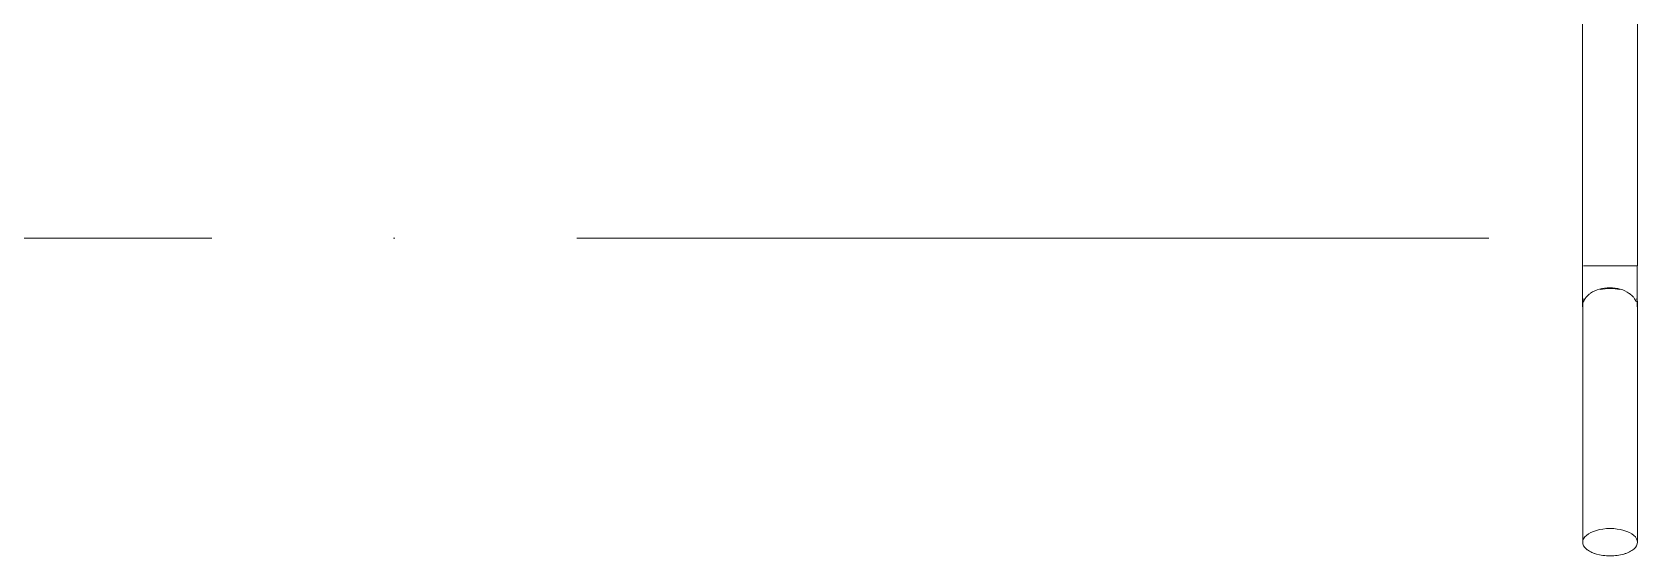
# Model space of a CAD drawing. Header units: millimetres. Extents: x -213536 to 1564669, y -45299 to 942238.
# Drawn here: x 568289 to 569170, y 428711 to 428998 of the extents above; entities that cross this region are included whole.
import ezdxf

# ---------------------------------------------------------------- set-up
doc = ezdxf.new("R2010")
doc.units = ezdxf.units.MM
doc.linetypes.add('50_200_ШТРИХ_1Т_ш5_п1_п1_', pattern=[700, 500, -100, 0, -100])
for name, color, linetype, lineweight in [('0-1', 7, 'Continuous', 5), ('0-2', 7, 'Continuous', 9), ('3) ЖБ 4м', 3, 'Continuous', 30), ('Ограждение', 7, 'Continuous', 9), ('Оси-2', 7, '50_200_ШТРИХ_1Т_ш5_п1_п1_', 9)]:
    doc.layers.add(name, color=color, linetype=linetype, lineweight=lineweight)
doc.layers.get('0-2').off()

# ---------------------------------------------------------------- blocks, each defined once
blk = doc.blocks.new('Ось 3 этаж')
at = {"layer": 'Оси-2'}
blk.add_line((535630.41, 428885.45), (428373.31, 428885.45), dxfattribs=at)
blk = doc.blocks.new('Ограждение 33 - Ограждение 2-32982890-АИ2_03_План отделки стен 3-го этажа _Часть 2_')
at = {"layer": 'Ограждение'}
for p, q in [((-465.62, 1885.24), (-465.62, 1575.08)), ((-435.62, 1575.08), (-435.62, 1885.24)), ((-450.62, 1575.08), (-465.11, 1575.08)), ((-435.62, 1575.08), (-450.62, 1575.08)), ((-465.6, 1555.04), (-465.6, 1423.41)), ((-435.6, 1423.41), (-435.6, 1555.04))]:
    blk.add_line(p, q, dxfattribs=at)
at = {"layer": 'Ограждение', "flags": 128}
for points in [[(-465.73, 1552.46), (-465.73, 1553.39), (-465.73, 1554.35), (-465.73, 1555.34), (-465.73, 1556.36), (-465.73, 1557.41), (-465.73, 1558.49), (-465.73, 1559.6), (-465.73, 1560.73), (-465.73, 1561.88), (-465.73, 1563.05), (-465.73, 1564.25), (-465.73, 1565.45), (-465.73, 1566.68), (-465.73, 1567.92), (-465.73, 1569.16), (-465.73, 1570.42), (-465.73, 1571.68), (-465.73, 1572.95), (-465.73, 1574.23), (-465.73, 1575.09)], [(-465.73, 1553.39), (-465.73, 1554.35), (-465.73, 1555.34), (-465.73, 1556.36), (-465.73, 1557.41), (-465.73, 1558.49), (-465.73, 1559.6), (-465.73, 1560.73), (-465.73, 1561.88), (-465.73, 1563.05), (-465.73, 1564.25), (-465.73, 1565.45), (-465.73, 1566.68), (-465.73, 1567.92), (-465.73, 1569.16), (-465.73, 1570.42), (-465.73, 1571.68), (-465.73, 1572.95), (-465.73, 1574.23), (-465.73, 1575.09)], [(-435.73, 1575.09), (-435.73, 1573.81), (-435.73, 1572.54), (-435.73, 1571.27), (-435.73, 1570.01), (-435.73, 1568.76), (-435.73, 1567.51), (-435.73, 1566.28), (-435.73, 1565.06), (-435.73, 1563.86), (-435.73, 1562.67), (-435.73, 1561.5), (-435.73, 1560.36), (-435.73, 1559.24), (-435.73, 1558.14), (-435.73, 1557.07), (-435.73, 1556.02), (-435.73, 1555.01), (-435.73, 1554.03), (-435.73, 1553.08), (-435.73, 1552.46)], [(-435.73, 1575.08), (-435.73, 1573.81), (-435.73, 1572.54), (-435.73, 1571.27), (-435.73, 1570.01), (-435.73, 1568.76), (-435.73, 1567.51), (-435.73, 1566.28), (-435.73, 1565.06), (-435.73, 1563.86), (-435.73, 1562.67), (-435.73, 1561.5), (-435.73, 1560.36), (-435.73, 1559.24), (-435.73, 1558.14), (-435.73, 1557.07)]]:
    blk.add_lwpolyline(points, dxfattribs=at)
at = {"layer": 'Ограждение'}
for centre, major_axis, ratio, start_param, end_param in [((-450.73, 1575.09), (15, 0), 0.008993, 3.423664, 4.712389), ((-450.73, 1575.09), (15, 0), 0.008993, 4.712389, 6.021386), ((-450.73, 1552.46), (15, 0), 0.701869, 2.356194, 2.604807), ((-450.73, 1552.46), (15, 0), 0.701869, 1.570796, 2.345731), ((-450.6, 1555.04), (15, 0), 0.5, 1.570796, 1.93635), ((-450.73, 1552.46), (15, 0), 0.701869, 0.785398, 1.570796), ((-450.6, 1555.04), (15, 0), 0.5, 1.205243, 1.570796), ((-450.73, 1552.46), (15, 0), 0.701869, 0.523599, 0.772459), ((-450.73, 1552.46), (15, 0), 0.701869, 2.879793, 3.141593), ((-450.6, 1555.04), (-15, 0), 0.5, 6.021386, 6.283185), ((-450.73, 1552.46), (15, 0), 0.701869, 2.617994, 2.858001), ((-450.73, 1552.46), (15, 0), 0.701869, 0.261799, 0.504741), ((-450.6, 1555.04), (15, 0), 0.5, 0, 0.261799), ((-450.6, 1423.41), (15, 0), 0.5, 1.570796, 4.712389), ((-450.6, 1423.41), (-15, 0), 0.5, 1.570796, 4.712389), ((-450.6, 1423.41), (15, 0), 0.5, 3.141593, 3.403392), ((-450.6, 1423.41), (15, 0), 0.5, 3.665191, 4.18879), ((-450.6, 1423.41), (15, 0), 0.5, 5.235988, 5.759587), ((-450.6, 1423.41), (15, 0), 0.5, 4.45059, 4.712389), ((-450.6, 1423.41), (-15, 0), 0.5, 1.570796, 1.832596)]:
    blk.add_ellipse(centre, major_axis=major_axis, ratio=ratio, start_param=start_param, end_param=end_param, dxfattribs=at)
blk = doc.blocks.new('0125-Р-ОО-Ш2-АР-о_23_10_2024_rvt-1-АИ2_03_План отделки стен 3-го этажа _Часть 2_')
at = {"layer": '0-2'}
blk.add_blockref('Ограждение 33 - Ограждение 2-32982890-АИ2_03_План отделки стен 3-го этажа _Часть 2_', (2540.61, 2059.86), dxfattribs=at)
blk = doc.blocks.new('3этНиз')
at = {"layer": '0-1'}
blk.add_blockref('0125-Р-ОО-Ш2-АР-о_23_10_2024_rvt-1-АИ2_03_План отделки стен 3-го этажа _Часть 2_', (430692.08, 425235.45), dxfattribs=at)

msp = doc.modelspace()

# ---------------------------------------------------------------- block references
at = {"color": 5, "lineweight": 30}
msp.add_blockref('Ось 3 этаж', (136371.85, 0), dxfattribs=at)
at = {"layer": '3) ЖБ 4м'}
msp.add_blockref('3этНиз', (136371.85, 0), dxfattribs=at)

doc.saveas('drawing.dxf')
